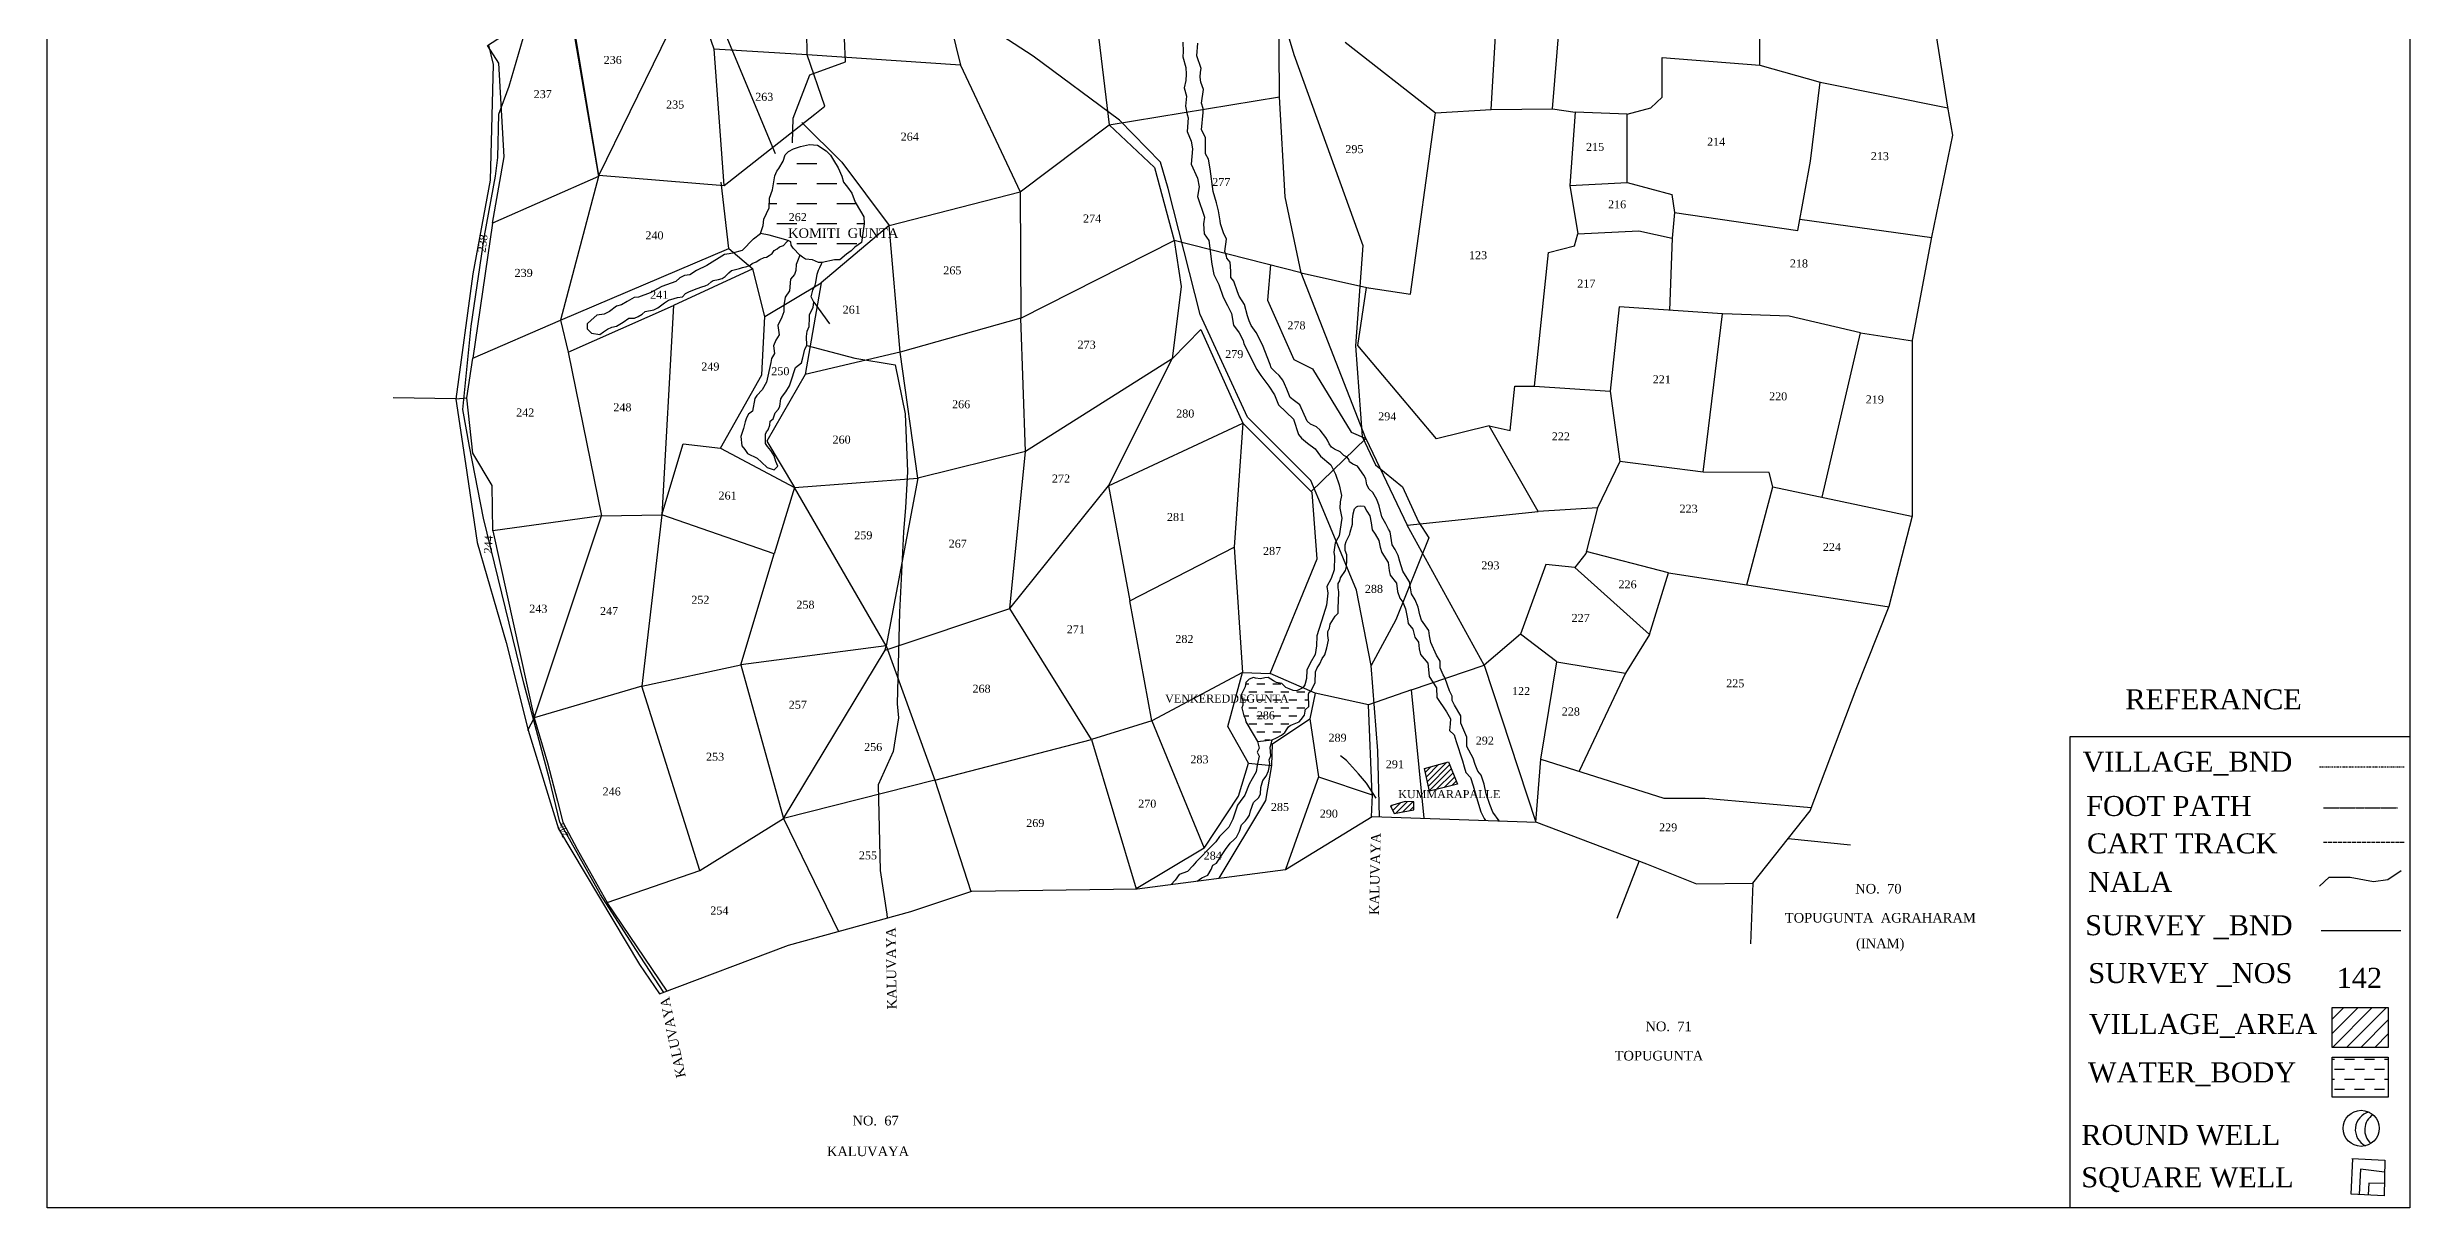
# Model space of a CAD drawing. Header units: millimetres. Extents: x 260 to 998, y -364 to 781.
# Drawn here: x 260 to 998, y -364 to -1 of the extents above; entities that cross this region are included whole.
import ezdxf

# ---------------------------------------------------------------- set-up
doc = ezdxf.new("R2010")
doc.units = ezdxf.units.MM
doc.header["$MEASUREMENT"] = 0
for name, pattern in [('ACAD_ISO02W100', [15, 12, -3]), ('ACAD_ISO07W100', [3, 0, -3]), ('BORDER', [1.75, 0.5, -0.25, 0.5, -0.25, 0, -0.25])]:
    doc.linetypes.add(name, pattern=pattern)
for name, color, linetype in [('CARTTRACK', 30, 'ACAD_ISO02W100'), ('NALA', 4, 'Continuous'), ('ROUND WELL', 5, 'Continuous'), ('SQUAREWELL', 5, 'Continuous'), ('SURVEY_BND', 7, 'Continuous'), ('SURVEY_NO', 7, 'Continuous'), ('TEXT', 7, 'Continuous'), ('VILLAGE_AREA', 1, 'Continuous'), ('WATER_BODY', 4, 'Continuous')]:
    doc.layers.add(name, color=color, linetype=linetype)
doc.layers.add('FOOTPATH', color=150, linetype='ACAD_ISO07W100', lineweight=30)
doc.layers.add('VILL_BOUNDARY', color=6, linetype='BORDER', lineweight=30)
doc.styles.get("Standard").update_dxf_attribs({"font": 'TIMES.TTF', "height": 2})

msp = doc.modelspace()

# ---------------------------------------------------------------- hatches: boundary and pattern name
at = {"layer": 'VILLAGE_AREA', "linetype": 'ByBlock'}
h = msp.add_hatch(dxfattribs=at)
h.set_pattern_fill('ANSI31', color=256, scale=10, angle=180, style=0)
h.set_pattern_definition([(225, (0.1861, -0.0237), (0.8838835, -0.8838835), [])])
h.paths.add_polyline_path([(697.31, -224.32), (689.87, -226.41), (691.47, -233.43), (700.13, -231.25)])
h.paths.add_polyline_path([(686.53, -236.8), (683.8, -236.65), (679.23, -238.04), (680.43, -240.48), (686.53, -239.33)])
at = {"layer": 'VILLAGE_AREA'}
h = msp.add_hatch(dxfattribs=at)
h.set_pattern_fill('ANSI31', color=256, scale=25, angle=180, style=0)
h.set_pattern_definition([(225, (-725.8784, -1509.0573), (2.2097087, -2.2097087), [])])
h.paths.add_polyline_path([(973.41, -301.08), (973.41, -313.52), (990.95, -313.52), (990.95, -301.08)])
at = {"layer": 'WATER_BODY', "linetype": 'ByBlock'}
h = msp.add_hatch(dxfattribs=at)
h.set_pattern_fill('DASH', color=256, scale=50, angle=180, style=0)
h.paths.add_polyline_path([(513.66, -52.22), (511.97, -49.51), (510.94, -46.64), (509.61, -44.82), (508.36, -43.22), (507.83, -41.35), (506.67, -38.69), (505.25, -36.38), (504.31, -34.82), (502.98, -33.4), (500.22, -31.62), (497.73, -31.4), (494.97, -32.11), (492.79, -32.82), (491.19, -33.67), (490.17, -34.69), (489.46, -36.6), (488.12, -38.93), (487.54, -39.77), (486.92, -41.28), (486.56, -43.1), (486.21, -45.64), (485.23, -48.26), (485.18, -51.25), (483.49, -54.72), (483.27, -56.72), (482.47, -59.3), (485.1, -59.73), (491.11, -61.48), (491.91, -61.88), (492, -62.86), (492.67, -63.84), (494.67, -66.05), (495.56, -66.63), (496.49, -67.3), (498.63, -67.43), (500.54, -68.35), (501.66, -68.35), (505.52, -67.52), (507.26, -67.52), (509.26, -65.7), (510.73, -64.68), (511.89, -63.52), (514.02, -62.06), (514.86, -56.26), (514.69, -54.08)])
h.paths.add_polyline_path([(490.28, -61.47), (525.52, -61.47), (525.52, -56.86), (490.28, -56.86)], flags=9)
h.paths.add_polyline_path([(490.72, -55.91), (496.17, -55.91), (496.17, -52.87), (490.72, -52.87)], flags=24)
h = msp.add_hatch(dxfattribs=at)
h.set_pattern_fill('DASH', color=256, scale=20, angle=180, style=0)
h.paths.add_polyline_path([(643.58, -199.51), (642.67, -199), (640.99, -198.01), (639.96, -198.08), (638.62, -198.34), (637.11, -198.14), (636.49, -197.99), (635.04, -198.43), (634.49, -199.13), (634.06, -199.57), (633.81, -200.91), (632.7, -203.16), (632.82, -204.21), (633.15, -205.22), (633.13, -206.61), (632.78, -207.4), (633.4, -209.96), (633.81, -210.8), (634.02, -211.77), (636.32, -215.69), (637.72, -217.97), (642.23, -217.41), (643.61, -216.83), (645.19, -215.96), (646.18, -215.11), (646.97, -214.03), (647.36, -213.32), (647.9, -212.92), (648.67, -212.62), (650.71, -211.76), (651.38, -211.11), (652.37, -209.76), (652.62, -208.51), (652.54, -208.05), (653.69, -207.05), (653.69, -205.82), (653.66, -204.49), (653.58, -203.16), (653.8, -202.59), (654.3, -202.26), (651.88, -201.2), (650.65, -201.79), (649.91, -202.16), (648.78, -202.02), (647.58, -201.55), (646.52, -201.08), (645.29, -199.8)])
h.paths.add_polyline_path([(608.19, -206.48), (647.2, -206.48), (647.2, -202.64), (608.19, -202.64)], flags=9)
h.paths.add_polyline_path([(636.97, -211.58), (642.41, -211.58), (642.41, -208.54), (636.97, -208.54)], flags=24)
at = {"layer": 'WATER_BODY'}
h = msp.add_hatch(dxfattribs=at)
h.set_pattern_fill('DASH', color=256, scale=25, angle=180, style=0)
h.set_pattern_definition([(180, (-725.8784, -1498.5706), (-3.125, -3.125), [3.125, -3.125])])
h.paths.add_polyline_path([(973.41, -316.6), (973.41, -329.03), (990.95, -329.03), (990.95, -316.6)])

# ---------------------------------------------------------------- linework, layer by layer
at = {"linetype": 'ByBlock', "lineweight": 30}
msp.add_lwpolyline([(259.62, 781.17), (997.64, 781.17), (997.64, -363.61), (259.62, -363.61)], close=True, dxfattribs=at)
msp.add_lwpolyline([(891.53, -216.35), (997.64, -216.35), (997.64, -363.61), (891.53, -363.61)], close=True)
at = {"layer": 'CARTTRACK', "linetype": 'ByBlock'}
for points in [[(767.25, 327.16), (715.65, 312.68), (712.17, 310.11), (711.51, 298.62), (702.74, 288.83), (701.9, 259.13), (674.36, 252.67), (659.08, 223.47), (656.83, 193), (653.31, 160.2), (654.9, 129.41), (634.41, 60.75), (635.33, 42.7), (649.06, -3.33), (670.6, -63.04), (668.27, -94.3), (670.37, -122.7), (674.57, -131.51), (683.03, -138.36), (688.03, -149.31), (691.18, -154.32), (680.94, -179.98), (673.2, -194.26)], [(487.1, -34.4), (469.15, 8.82), (464.27, 21.17), (452.55, 39.53), (448.65, 48.5), (437.92, 79.67)], [(675.82, -241.45), (675.27, -220.89), (673.2, -194.26), (668.58, -170.72), (658.19, -145.55), (654.3, -136.4), (634.57, -116.6), (619.75, -84.53), (609.78, -45.2), (607.39, -36.96), (594.53, -23.85), (567.64, -3.83), (538.26, 15.3), (504.76, 30.47), (469.3, 43.71), (459.78, 55.8), (443.39, 80.17), (443.39, 80.82)], [(452.2, -296.32), (443.47, -282.89), (432.4, -265.75), (421.82, -246.79), (419.7, -243.12), (416.48, -229.75), (408.48, -199.73), (395.94, -148.23), (391.55, -125.77), (389.44, -114.2), (392.07, -88.2), (396.26, -59.97), (399.67, -41.32), (400.39, -35.48), (400.65, -21.97), (403.96, -13.18), (411.23, 11.79), (419.62, 30.51), (420.01, 43.85), (420.72, 69.38)], [(492.39, -30.92), (492.6, -23.25), (497.79, -9.73), (509, -5.65), (507.75, 23.68), (505.06, 41.75), (500.34, 49.48), (497.58, 58.04), (496.54, 60.26), (481.86, 72.51)]]:
    msp.add_lwpolyline(points, dxfattribs=at)
at = {"layer": 'CARTTRACK', "ltscale": 0.1}
msp.add_lwpolyline([(970.69, -249.41), (995.93, -249.41)], dxfattribs=at)
at = {"layer": 'FOOTPATH', "linetype": 'ByBlock'}
for points in [[(499.04, -80.66), (503.99, -87.51)], [(496.9, -94.29), (511.95, -98.22), (524.45, -100.28), (527.58, -115.54), (528.35, -133.61), (527.74, -144.92), (527.13, -152.38), (526.98, -154.66), (525.9, -177.52), (525.16, -206.15), (525.5, -210.57), (523.89, -221.06), (519.19, -231.48), (519.82, -258.23), (521.93, -271.93), (522.05, -273.04)], [(674.75, -235.62), (671.69, -231.01), (669.19, -228.07), (665.53, -223.91), (663.64, -222.47)]]:
    msp.add_lwpolyline(points, dxfattribs=at)
at = {"layer": 'FOOTPATH', "ltscale": 0.01}
msp.add_lwpolyline([(970.75, -238.64), (993.95, -238.64)], dxfattribs=at)
at = {"layer": 'NALA', "linetype": 'ByBlock'}
for points in [[(614.37, 0.5), (614.45, -2.37), (614.33, -4.1), (615.28, -7.36), (615.44, -9.45), (615.32, -11.42), (614.82, -13.76), (615.56, -16.32), (615.23, -19.48), (615.69, -22.1), (616.06, -23.08), (615.73, -27.35), (616.97, -30.43), (617.37, -32.84), (616.94, -37.64), (618.95, -41.94), (619.5, -44.71), (618.95, -47.64), (621.08, -54.12), (620.79, -56.22), (621.02, -59.38), (622.47, -61.39), (623.39, -68.83), (624.02, -72.09), (625.63, -75.13), (626.93, -79.17), (628.34, -81.78), (629.58, -84.25), (630.21, -87.89), (631.91, -90.31), (633.2, -92.66), (633.46, -93.67), (637.44, -101.74), (638.68, -103.65), (641.21, -106.9), (643.01, -109.68), (644.2, -112.77), (648.9, -117.24), (650.5, -122.04), (651.43, -123.22), (653.34, -124.72), (655.66, -126.47), (657.32, -128.77), (660.58, -131.5), (662.07, -134.39), (663.21, -137.79), (663.9, -141.11), (663.53, -143.09), (663.46, -145.01), (664, -148.22), (663.17, -153.66), (661.94, -155.9), (661.58, -158.83), (661.73, -160.2), (661.69, -164.34), (660.71, -167.08), (659.3, -169.57), (659.7, -171.56), (659.23, -175.39), (658.32, -178.4), (656.24, -184.94), (656.09, -188.09), (655.68, -190.74), (654.15, -193.43), (653.08, -195.62), (652.98, -198.22), (652.47, -200.2), (651.88, -201.2)], [(713.21, -242.77), (711.18, -239.99), (710.29, -237.61), (709.14, -234.34), (708.5, -231.26), (707.56, -228.43), (706.51, -227.24), (705.72, -225.16), (705.07, -223.17), (703.13, -219.53), (703.13, -216.65), (701.2, -212.18), (701.2, -209.95), (699.21, -206.55), (698.46, -205.16), (698.46, -203.77), (697.62, -202.08), (697.02, -200.35), (696.18, -197.92), (695.73, -197.12), (694.79, -194.99), (694.79, -192.88), (693.59, -191), (691.81, -186.98), (691.46, -184.94), (691.16, -183.26), (688.97, -180.06), (688.43, -178.37), (687.88, -175.94), (686.94, -173.71), (685.79, -171.77), (685.14, -168.1), (683.92, -166.05), (683.12, -164.76), (682.18, -161.76), (681.59, -159.88), (680.68, -158.01), (679.74, -156.48), (679.08, -152.46), (678.59, -151.63), (677.76, -149.92), (676.5, -147.73), (675.67, -144.36), (675.01, -142.36), (673.72, -140.2), (672.57, -139.16), (671.87, -137.73), (671.49, -135.89), (670.86, -134.71), (668.88, -131.98), (667.44, -131.3), (666.45, -130.63), (666.21, -129.82), (665.67, -129.16), (664.65, -128.61), (663.5, -127.5), (661.72, -126.65), (660.82, -126), (660.08, -125.01), (659.54, -123.78), (659.02, -122.98), (657.27, -120.69), (656.12, -119.64), (654.21, -118.77), (653.21, -117.91), (650.9, -112.77), (649.25, -111.54), (647.87, -110.45), (646.83, -107.86), (646.17, -106.2), (645.64, -105.1), (644.41, -103.63), (643.31, -102.6), (642, -101.2), (641.66, -100.2), (639.21, -94.04), (637.24, -90.14), (635.68, -87.97), (635.11, -86.54), (634.56, -85.02), (633.63, -81.39), (632.01, -78.81), (631.47, -77.5), (630.27, -74.13), (629.36, -73.01), (629.36, -70.99), (629.12, -68.16), (628.08, -66.99), (627.99, -66.38), (627.8, -65.67), (627.44, -64.86), (627.99, -61.03), (627.08, -59.08), (626.52, -57.51), (626.12, -56.24), (625.98, -55.26), (625.51, -52.17), (624.92, -49.64), (623.88, -46.14), (622.95, -39.04), (622.38, -35.99), (621.45, -34.31), (621.41, -29.37), (620.69, -27.82), (620.23, -26.89), (620.73, -21.49), (620.73, -20.15), (620.19, -18.51), (620.78, -14.29), (620.02, -12.02), (619.81, -10.38), (619.89, -8.82), (620.14, -7.73), (618.71, -3.76), (619.05, 0.24)], [(480.22, -60.88), (476.72, -64.52), (473.65, -65.35), (472.64, -65.64), (471.23, -65.85), (465.63, -69.26), (462.45, -70.81), (460.39, -72.18), (458.66, -72.32), (457.18, -73.15), (455.99, -74.2), (451.57, -75.79), (447.96, -77.78), (444.28, -79.15), (442.95, -79.26), (440.76, -80.45), (438.97, -81.54), (437.42, -81.91), (435.3, -83.61), (433.64, -84.41), (431.28, -84.81), (429.56, -86.28), (428.3, -87.5), (428.29, -89.05), (429.63, -90.42), (432.29, -90.77), (433.43, -90.01), (434.61, -89.09), (435.94, -88.56), (437.47, -88.15), (439.49, -86.91), (441.27, -85.66), (443.06, -85.72), (444.24, -85.2), (445.45, -84.42), (446.43, -83.66), (449.09, -83.09), (450.31, -82.47), (451.16, -81.83), (452.44, -80.95), (453.66, -80.04), (455.42, -79.55), (456.52, -79.25), (458.03, -79.03), (459.04, -78), (460.22, -77.36), (462.69, -76.38), (464.11, -75.95), (465.1, -75.58), (466.03, -75.16), (466.98, -74.37), (467.6, -73.93), (469.31, -73.57), (470.5, -73.26), (471.4, -72.67), (472.57, -71.51), (473.38, -70.85), (475.85, -70.14), (476.85, -69.91), (478.19, -69.53), (479.18, -69.12), (479.85, -68.64), (481.12, -68.15), (482.21, -67.41), (483.56, -66.76), (484.29, -66.61), (485.11, -66.16), (486.11, -65.48), (486.65, -64.56), (487.64, -64.06), (488.37, -63.37), (489.63, -62.95), (490.53, -61.95)], [(494.67, -66.05), (493.99, -67.9), (493.53, -68.93), (493.49, -70.82), (493.03, -72.07), (491.78, -73.56), (491.53, -77.11), (490.17, -79.14), (489.75, -81.77), (489.75, -83.77), (489.07, -85.37), (487.89, -88.03), (488.21, -90.95), (487.25, -92.59), (486.5, -94.33), (486.78, -96.7), (485.89, -98.27), (485.64, -99.51), (484.34, -105.7), (483, -108.12), (481.29, -109.91), (480.71, -110.8), (479.93, -114.76), (478.73, -115.71), (478.07, -116.83), (477.67, -118.12), (477.1, -120.14), (476.27, -122.7), (476.55, -125.62), (477.58, -126.68), (478.41, -128.02), (481.41, -129.48), (482.79, -130.7), (484.56, -132.36), (486.68, -133.13), (487.89, -131.89), (487.23, -130.45), (486.7, -128.66), (485.65, -127.06), (484.63, -125.76), (483.94, -124.87), (483.97, -122.99), (483.97, -121.96), (484.3, -121.24), (484.84, -120.55), (485.33, -119.17), (485.47, -117.92), (486.34, -117.16), (487.01, -115.31), (488.09, -114.15), (488.52, -113.21), (488.73, -110.89), (489.29, -110.02), (490.37, -108.67), (491.48, -106.86), (491.9, -105.58), (493.35, -101.11), (495.22, -99.65), (495.67, -98.06), (496.26, -95.39), (496.9, -94.29), (496.81, -91.46), (496.99, -89.78), (497.67, -88.28), (497.7, -85.64), (497.7, -84.66), (498.92, -82.31), (499.04, -80.66), (498.25, -79.05), (498.74, -76.91), (499.5, -75.38), (499.69, -74.58), (500.11, -71.95), (500.52, -70.73), (500.99, -69.85), (501.51, -68.76), (501.66, -68.35)], [(654.3, -202.26), (655.67, -199.61), (655.81, -196.24), (656.33, -194.99), (657.11, -193.67), (657.86, -192.02), (658.77, -190.86), (659.1, -189.37), (659.3, -188.68), (659.91, -186.26), (659.66, -184.82), (659.66, -183.6), (660.21, -182.5), (660.43, -181.25), (661.99, -178.75), (662.85, -177.86), (662.93, -175.95), (662.98, -174.21), (663.12, -171.24), (662.85, -169.99), (662.87, -168.61), (663.46, -167.72), (663.65, -166.87), (665.18, -164.53), (665.52, -163.3), (665.59, -161.27), (665.56, -159.66), (665.12, -158.31), (665.06, -156.5), (665.37, -155.42), (665.65, -154.86), (666.06, -154.2), (666.53, -153.23), (666.64, -152.6), (667.34, -150.09), (667.39, -148.6), (667.61, -146.83), (668.03, -145.22), (668.58, -144.64), (669, -144.48), (669.88, -144.34), (670.99, -144.45), (671.85, -146.02), (672.76, -147.49), (673.18, -149.59), (673.51, -151.86), (674.48, -153.19), (675.61, -155.21), (676.03, -157.24), (676.53, -158.93), (678.53, -162.07), (678.8, -164.5), (679.08, -165.97), (681.13, -168.51), (681.41, -171.05), (682.1, -173.2), (683.14, -174.47), (683.9, -176.49), (684.54, -179.66), (684.73, -181.07), (686.17, -182.85), (686.84, -185.33), (688.03, -186.87), (688.22, -188.97), (688.64, -190.79), (690.86, -193.46), (691.11, -195.51), (691.33, -197.61), (693.57, -201.14), (693.74, -204.16), (696.74, -208.7), (697.98, -210.86), (697.84, -212.44), (697.71, -214.5), (699.09, -215.88), (699.7, -217.96), (701.78, -224), (702.28, -225.86), (702.77, -227.66), (704.26, -229.21), (705.04, -231.78), (706.12, -235.48), (707.46, -239.89), (708.45, -241.98), (708.91, -242.62)], [(637.72, -217.97), (638.22, -220.06), (637.55, -221.26), (638.18, -222.53), (637.58, -225.31), (637.25, -227.44), (636.01, -229.62), (635.11, -231.27), (633.72, -234.74), (632.25, -236.72), (631.39, -237.81), (630, -242.2), (628.76, -244.75), (625.83, -247.62), (624.71, -249.26), (623.62, -250.31), (618.55, -255.54), (617.5, -256.82), (615.77, -258.58), (613.22, -259.48), (611.98, -261.31), (610.73, -262.63)], [(618.87, -261.56), (620.35, -260.53), (622.17, -259.69), (623.22, -257.95), (623.72, -256.62), (624.85, -255.93), (627.64, -251.72), (629.19, -249.67), (630.35, -248.54), (631.16, -247.8), (632.08, -245.97), (632.69, -243.95), (633.46, -243.27), (633.98, -242.74), (634.56, -241.9), (635.14, -240.93), (635.51, -239.59), (636.4, -237.03), (638.11, -235.48), (638.66, -234.27), (638.74, -232.3), (639.32, -230.15), (640.4, -228.77), (641.11, -227.14), (641.56, -224.96), (641.36, -223.64), (641.86, -222.43), (641.6, -219.77), (642.04, -218.32), (642.23, -217.41)]]:
    msp.add_lwpolyline(points, dxfattribs=at)
at = {"layer": 'NALA'}
msp.add_lwpolyline([(969.4, -263.1), (972.51, -260.34), (979.08, -260.34), (979.08, -260.34), (986.34, -261.72), (986.34, -261.72), (990.83, -261.03), (994.98, -258.26)], dxfattribs=at)
at = {"layer": 'ROUND WELL'}
msp.add_circle((982.49, -338.8), 5.63, dxfattribs=at)
for centre, start, end in [((986.26, -339.19), 103.75534, 244.32659), ((989.19, -339.3), 122.37722, 228.98063)]:
    msp.add_arc(centre, 5.63, start, end, dxfattribs=at)
at = {"layer": 'SQUAREWELL'}
for points in [[(979.57, -348.27), (989.83, -348.73), (989.62, -359.85), (979.31, -359.34), (979.81, -348.28)], [(989.76, -352.51), (982.27, -351.59), (981.88, -359.47)], [(989.69, -356.02), (984.88, -355.97), (984.7, -359.61)]]:
    msp.add_lwpolyline(points, dxfattribs=at)
at = {"layer": 'SURVEY_BND', "linetype": 'ByBlock'}
for points in [[(710.71, -20.56), (713.3, 23.88), (733.5, 24.02), (733.5, 56.89), (704.98, 59.06), (706.46, 23.78), (713.3, 23.88)], [(581.28, 58.54), (591.32, -25.33), (644.52, -16.57), (644.31, 13.69), (636.17, 59), (581.28, 58.54)], [(794.65, -6.7), (794.91, 51.3), (820.27, 49.93), (837.72, 50.8)], [(537.78, 22.26), (544.86, -6.67), (496.98, -3.45), (496.57, 25.85)], [(729.84, -20.33), (733.5, 24.02)], [(461.16, 18.51), (422.03, 15.65), (431.79, -41.45), (398.73, -56.03), (402.39, -35.26), (400.65, -6.05), (397.18, -0.55), (422.03, 15.65)], [(496.98, -3.45), (467.96, -1.67), (460.94, 18.43), (431.96, -41.06), (422.55, 15.19)], [(665.06, 0.51), (693.3, -21.58)], [(431.96, -41.06), (471.08, -44.27), (467.96, -1.67)], [(471.08, -44.27), (499.39, -22), (502.56, -19.48), (496.98, -3.45)], [(544.86, -6.67), (563.53, -46.18), (591.32, -25.33), (605.55, -38.66), (611.65, -61.4)], [(753.16, -22), (760.61, -20.01), (764.15, -16.62), (764.15, -4.29), (794.65, -6.7), (813.47, -11.98), (853.34, -19.98)], [(767.96, -52.72), (806.48, -58.34), (810.45, -36.6), (813.47, -11.98)], [(651.28, -71.53), (646.3, -47.75), (644.52, -16.57)], [(710.04, -119.37), (693.58, -123.38), (668.99, -94.29), (671.74, -76.15), (685.52, -78.25), (693.3, -21.58), (710.71, -20.56), (729.84, -20.33), (736.9, -21.3), (735.23, -44.29), (753.16, -43.32), (753.16, -22), (736.9, -21.3)], [(495.32, -24.62), (507.83, -37), (522.6, -56.78)], [(431.79, -41.45), (419.96, -86.32), (472.55, -63.95), (470.17, -43.25)], [(753.16, -43.32), (767.11, -47.07), (767.96, -52.72), (767.21, -60.68)], [(522.6, -56.78), (563.53, -46.18), (563.78, -85.73), (611.65, -61.4), (613.83, -75.84), (610.99, -98.42), (619.97, -89.2), (633.14, -118.51)], [(735.23, -44.29), (737.76, -59.36)], [(398.73, -56.03), (392.52, -98.21)], [(591.15, -138.13), (610.99, -98.42), (565.22, -127.37), (563.78, -85.73), (526.08, -96.29), (522.6, -56.78), (501.4, -74.66)], [(724.27, -106.98), (728.59, -65.18), (736.74, -63.15), (737.76, -59.36), (756.81, -58.42), (767.21, -60.68), (766.39, -83.26)], [(807.14, -54.74), (848.37, -60.52)], [(472.55, -63.95), (480.07, -70.29)], [(651.28, -71.53), (611.65, -61.4)], [(469.96, -126.3), (482.83, -103.42), (483.74, -85.13), (480.07, -70.29), (455.29, -81.71)], [(641.7, -69.08), (640.76, -80.1), (649, -98.63), (654.88, -101.49), (666.99, -121.27), (671.53, -123.3)], [(671.53, -123.3), (651.28, -71.53), (672.83, -76.32)], [(483.74, -85.13), (501.4, -74.66), (496.38, -103.3), (484.37, -124.09), (493, -138.65), (531.62, -135.67), (521.69, -188.07), (493, -138.65)], [(398.77, -152.12), (398.61, -138.01), (392.59, -127.86), (390.7, -110.56), (392.52, -98.21), (419.96, -86.32), (422.35, -96.29), (432.71, -147.41)], [(422.35, -96.29), (455.29, -81.71), (451.65, -147.14), (458.3, -124.97), (469.96, -126.3), (493, -138.65), (486.65, -159.36)], [(766.05, -165.21), (790.55, -168.98), (798.71, -138.36), (797.53, -133.91), (776.86, -133.79), (782.91, -84.37), (750.62, -82.2), (747.81, -108.48)], [(814.1, -141.61), (826.05, -90.24), (803.73, -85.04), (782.91, -84.37)], [(826.05, -90.24), (842.3, -92.74)], [(521.39, -189.4), (560.31, -176.37), (565.22, -127.37), (531.62, -135.67), (526.08, -96.29), (496.38, -103.3)], [(387.26, -110.88), (390.7, -110.56)], [(731.23, -193.05), (719.85, -184.43), (708.54, -194.11), (684.49, -150.33), (725.34, -146.13), (710.04, -119.37), (716.61, -120.76), (718.05, -106.98), (724.27, -106.98), (747.81, -108.48), (750.84, -130.45), (743.9, -144.96), (725.34, -146.13)], [(591.15, -138.13), (633.14, -118.51)], [(634.87, -224.72), (628.41, -213.24), (633.04, -196.35), (641.66, -196.73), (656.34, -160.87), (654.75, -140.12), (633.14, -118.51), (630.38, -157.28)], [(654.43, -139.81), (671.53, -123.3), (684.49, -150.33)], [(776.86, -133.79), (750.84, -130.45)], [(536.89, -229.99), (585.79, -217.35), (560.31, -176.37), (591.15, -138.13), (597.8, -173.99), (630.38, -157.28), (633.04, -196.35), (604.71, -211.47), (597.8, -173.99)], [(798.71, -138.36), (842.04, -147.51)], [(432.71, -147.41), (398.77, -152.12), (411.74, -210.6)], [(411.74, -210.6), (432.71, -147.41), (451.65, -147.14)], [(476.28, -194.03), (486.65, -159.36), (451.65, -147.14), (445.37, -200.65)], [(743.9, -144.96), (740.22, -159.25), (736.87, -163.62), (727.79, -162.63), (719.85, -184.43)], [(760.19, -184.5), (766.05, -165.21), (740.39, -158.59)], [(736.87, -163.62), (760.19, -184.5), (752.68, -196.61)], [(790.55, -168.98), (835, -175.84)], [(445.37, -200.65), (476.28, -194.03), (489.66, -242.04), (521.39, -189.4), (521.69, -188.07), (536.89, -229.99), (489.66, -242.04)], [(521.69, -188.07), (476.28, -194.03)], [(655.71, -202.87), (641.66, -196.73)], [(685.76, -201.8), (708.54, -194.11), (724.6, -243.17)], [(726.18, -223.47), (731.23, -193.05), (752.68, -196.61), (738.13, -227.25)], [(463.46, -258.3), (445.37, -200.65), (411.74, -210.6), (409.62, -214.49)], [(656.73, -229.04), (673.52, -234.66), (672.36, -206.45), (655.71, -202.87), (654.08, -210.89)], [(689.79, -241.95), (685.76, -201.8), (672.36, -206.45)], [(411.74, -210.6), (415.88, -224.61), (419.02, -236.63), (420.7, -243.12), (425.12, -251.56), (434.55, -268.3)], [(604.71, -211.47), (585.79, -217.35), (599.81, -264.03)], [(604.71, -211.47), (621.07, -251.31), (599.81, -264.03)], [(625.67, -260.66), (640.25, -236.41), (642.2, -225.44), (642.38, -218.67), (654.08, -210.89), (656.73, -229.04), (646.39, -257.89)], [(621.07, -251.31), (631.72, -235.08), (634.87, -224.72), (642.2, -225.44)], [(724.6, -243.17), (726.18, -223.47), (764.67, -235.63), (777.49, -235.63), (810.7, -238.52)], [(536.89, -229.99), (548.15, -264.77)], [(673.52, -234.66), (673.21, -241.47)], [(453.27, -295.91), (434.55, -268.3), (463.46, -258.3), (489.66, -242.04), (506.82, -277.3)]]:
    msp.add_lwpolyline(points, dxfattribs=at)
at = {"layer": 'SURVEY_BND'}
msp.add_lwpolyline([(970, -276.99), (994.9, -276.99)], dxfattribs=at)
at = {"layer": 'VILL_BOUNDARY', "linetype": 'ByBlock'}
for points in [[(397.44, -0.45), (398.91, -6.4), (397.93, -42.6), (392.6, -71.9), (387.28, -111.02), (390.31, -131.14), (393.89, -155.77), (402.98, -187), (409.87, -214.4), (419.29, -245.24), (444.63, -287.66), (450.9, -296.81), (491.18, -281.61), (529.36, -271.01), (548.41, -264.67), (600.07, -264.03), (646.41, -257.94), (673.47, -241.37), (724.85, -243.18), (759.17, -256.13), (774.82, -262.46), (792.42, -262.2), (810.3, -239.57), (824.69, -201.64), (835.05, -175.72), (842.3, -147.42), (842.3, -92.6), (848.39, -60.39), (854.91, -28.52), (853.31, -19.82), (848.36, 11.64)], [(387.26, -110.88), (367.65, -110.55)], [(803.45, -248.24), (822.92, -250.28)], [(756.87, -255.26), (749.93, -273.29)], [(792.42, -262.2), (791.73, -281.19)]]:
    msp.add_lwpolyline(points, dxfattribs=at)
at = {"layer": 'VILL_BOUNDARY'}
msp.add_lwpolyline([(969.45, -225.82), (996.04, -225.82)], dxfattribs=at)
at = {"layer": 'VILLAGE_AREA', "linetype": 'ByBlock'}
for points in [[(691.47, -233.43), (689.87, -226.41), (697.31, -224.32), (700.13, -231.25), (691.47, -233.43)], [(679.23, -238.04), (680.43, -240.48), (686.53, -239.33), (686.53, -236.8), (683.8, -236.65), (679.23, -238.04)]]:
    msp.add_lwpolyline(points, dxfattribs=at)
at = {"layer": 'VILLAGE_AREA'}
msp.add_lwpolyline([(973.41, -301.08), (990.95, -301.08), (990.95, -313.52), (973.41, -313.52)], close=True, dxfattribs=at)
at = {"layer": 'WATER_BODY', "linetype": 'ByBlock'}
for points in [[(480.22, -60.88), (482.47, -59.3), (483.27, -56.72), (483.49, -54.72), (485.18, -51.25), (485.23, -48.26), (486.21, -45.64), (486.56, -43.1), (486.92, -41.28), (487.54, -39.77), (488.12, -38.93), (489.46, -36.6), (490.17, -34.69), (491.19, -33.67), (492.79, -32.82), (494.97, -32.11), (497.73, -31.4), (500.22, -31.62), (502.98, -33.4), (504.31, -34.82), (505.25, -36.38), (506.67, -38.69), (507.83, -41.35), (508.36, -43.22), (509.61, -44.82), (510.94, -46.64), (511.97, -49.51), (513.66, -52.22), (514.69, -54.08), (514.86, -56.26), (514.02, -62.06), (511.89, -63.52), (510.73, -64.68), (509.26, -65.7), (507.26, -67.52), (505.52, -67.52), (501.66, -68.35), (500.54, -68.35), (498.63, -67.43), (496.49, -67.3), (495.56, -66.63), (494.67, -66.05), (492.67, -63.84), (492, -62.86), (491.91, -61.88), (491.11, -61.48), (490.53, -61.95)], [(491.11, -61.48), (485.1, -59.73), (482.47, -59.3)], [(651.88, -201.2), (650.65, -201.79), (649.91, -202.16), (648.78, -202.02), (647.58, -201.55), (646.52, -201.08), (645.29, -199.8), (643.58, -199.51), (642.67, -199), (640.99, -198.01), (639.96, -198.08), (638.62, -198.34), (637.11, -198.14), (636.49, -197.99), (635.04, -198.43), (634.49, -199.13), (634.06, -199.57), (633.81, -200.91), (632.7, -203.16), (632.82, -204.21), (633.15, -205.22), (633.13, -206.61), (632.78, -207.4), (633.4, -209.96), (633.81, -210.8), (634.02, -211.77), (636.32, -215.69), (637.72, -217.97), (642.23, -217.41), (643.61, -216.83), (645.19, -215.96), (646.18, -215.11), (646.97, -214.03), (647.36, -213.32), (647.9, -212.92), (648.67, -212.62), (650.71, -211.76), (651.38, -211.11), (652.37, -209.76), (652.62, -208.51), (652.54, -208.05), (653.69, -207.05), (653.69, -205.82), (653.66, -204.49), (653.58, -203.16), (653.8, -202.59), (654.3, -202.26)]]:
    msp.add_lwpolyline(points, dxfattribs=at)
at = {"layer": 'WATER_BODY'}
msp.add_lwpolyline([(973.41, -316.6), (990.95, -316.6), (990.95, -329.03), (973.41, -329.03)], close=True, dxfattribs=at)

# ---------------------------------------------------------------- texts
msp.add_text('REFERANCE', height=6.25).set_placement((908.82, -207.89))
at = {"layer": 'CARTTRACK'}
msp.add_text('CART TRACK', height=6.25, dxfattribs=at).set_placement((896.82, -252.9))
at = {"layer": 'FOOTPATH'}
msp.add_text('FOOT PATH', height=6.25, dxfattribs=at).set_placement((896.55, -241.22))
at = {"layer": 'NALA'}
msp.add_text('NALA', height=6.25, dxfattribs=at).set_placement((897.22, -264.93))
at = {"layer": 'ROUND WELL'}
msp.add_text('ROUND WELL', height=6.25, dxfattribs=at).set_placement((895.05, -343.99))
at = {"layer": 'SQUAREWELL'}
msp.add_text('SQUARE WELL', height=6.25, dxfattribs=at).set_placement((895.05, -357.22))
at = {"layer": 'SURVEY_NO', "linetype": 'ByBlock'}
for s, p in [('236', (433.43, -6.27)), ('237', (411.57, -16.95)), ('235', (452.93, -20.21)), ('263', (480.77, -17.8)), ('264', (526.22, -30.24)), ('214', (778.13, -31.83)), ('295', (665.13, -34.14)), ('215', (740.32, -33.44)), ('213', (829.28, -36.33)), ('277', (623.55, -44.42)), ('216', (747.2, -51.39)), ('240', (446.47, -61.09)), ('262', (491.23, -55.37)), ('274', (583.18, -55.82)), ('123', (703.75, -67.27)), ('239', (405.62, -72.8)), ('265', (539.53, -72.01)), ('217', (737.59, -76.13)), ('218', (803.99, -69.86)), ('241', (447.95, -79.64)), ('261', (508.09, -84.27)), ('278', (647.02, -89.2)), ('273', (581.49, -95.22)), ('279', (627.6, -98.17)), ('249', (463.94, -102.06)), ('250', (485.8, -103.51)), ('221', (761.15, -106.07)), ('220', (797.51, -111.37)), ('219', (827.7, -112.34)), ('242', (406.1, -116.42)), ('248', (436.46, -114.79)), ('266', (542.27, -113.85)), ('280', (612.29, -116.74)), ('294', (675.39, -117.63)), ('260', (504.93, -124.89)), ('222', (729.62, -123.89)), ('261', (469.31, -142.38)), ('272', (573.48, -137.05)), ('281', (609.4, -149.08)), ('223', (769.54, -146.47)), ('259', (511.72, -154.77)), ('267', (541.21, -157.4)), ('287', (639.41, -159.67)), ('293', (707.61, -164.18)), ('224', (814.3, -158.45)), ('288', (671.23, -171.52)), ('226', (750.46, -170.11)), ('243', (410.2, -177.71)), ('247', (432.29, -178.45)), ('252', (460.82, -174.92)), ('258', (493.64, -176.47)), ('271', (578.1, -184.14)), ('227', (735.82, -180.59)), ('282', (612.02, -187.19)), ('225', (784.12, -201.03)), ('257', (491.25, -207.74)), ('268', (548.65, -202.72)), ('122', (717.19, -203.45)), ('286', (637.47, -211.04)), ('228', (732.74, -209.83)), ('256', (514.8, -220.91)), ('289', (659.87, -218.02)), ('292', (705.87, -218.93)), ('253', (465.41, -223.96)), ('283', (616.72, -224.77)), ('291', (677.77, -226.31)), ('246', (433.11, -234.82)), ('270', (600.42, -238.63)), ('269', (565.44, -244.68)), ('285', (641.87, -239.67)), ('290', (657.14, -241.75)), ('229', (763.13, -246.04)), ('255', (513.17, -254.78)), ('284', (620.87, -254.84)), ('254', (466.75, -272))]:
    msp.add_text(s, height=2.5, dxfattribs=at).set_placement(p)
for s, height, rotation, p in [('238', 2.5, 83.15123, (396.53, -65.34)), ('244', 2.5, 86.4205, (398.48, -159.32)), ('245', 2, 112.18424, (422.49, -247.46))]:
    msp.add_text(s, height=height, rotation=rotation, dxfattribs=at).set_placement(p)
at = {"layer": 'TEXT', "linetype": 'ByBlock'}
for s, height, p in [('KOMITI  GUNTA', 3, (491.04, -60.63)), ('VENKEREDDEGUNTA', 2.5, (608.83, -205.78)), ('KUMMARAPALLE', 2.5, (681.65, -235.65)), ('NO.  70', 3, (824.41, -265.44)), ('TOPUGUNTA  AGRAHARAM', 3, (802.42, -274.52)), ('(INAM)', 3, (824.67, -282.52)), ('NO.  71', 3, (758.87, -308.45)), ('TOPUGUNTA', 3, (749.24, -317.6)), ('NO.  67', 3, (511.15, -337.89)), ('KALUVAYA', 3, (503.17, -347.49))]:
    msp.add_text(s, height=height, dxfattribs=at).set_placement(p)
for rotation, p in [(88.7597, (675.6, -272.18)), (90.90535, (525, -301.61)), (101.64694, (459.08, -322.67))]:
    msp.add_text('KALUVAYA', height=3, rotation=rotation, dxfattribs=at).set_placement(p)
at = {"layer": 'TEXT'}
for s, p in [('SURVEY _BND', (896.26, -278.48)), ('SURVEY _NOS', (897.24, -293.42)), ('142', (974.82, -294.91))]:
    msp.add_text(s, height=6.25, dxfattribs=at).set_placement(p)
at = {"layer": 'VILL_BOUNDARY'}
msp.add_text('VILLAGE_BND', height=6.25, dxfattribs=at).set_placement((895.42, -227.38))
at = {"layer": 'VILLAGE_AREA'}
msp.add_text('VILLAGE_AREA', height=6.25, dxfattribs=at).set_placement((897.39, -309.33))
at = {"layer": 'WATER_BODY'}
msp.add_text('WATER_BODY', height=6.25, dxfattribs=at).set_placement((897.14, -324.45))

doc.saveas('drawing.dxf')
